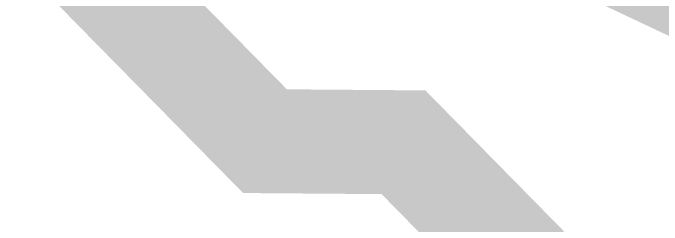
# Model space of a CAD drawing. Header units: metres. Extents: x 326467 to 340077, y 1811030 to 1824953.
# Drawn here: x 328530.69 to 328549.63, y 1812685.25 to 1812691.43 of the extents above; entities that cross this region are included whole.
import ezdxf

# ---------------------------------------------------------------- set-up
doc = ezdxf.new("R2010")
doc.units = ezdxf.units.M
doc.header["$MEASUREMENT"] = 0
for name, color, linetype in [('CRZ LINE FOR RIVER OR CREEK', 84, 'Continuous'), ('HAZARDS LINE', 1, 'Continuous'), ('NDZ-200M FROM CRZ', 30, 'Continuous')]:
    doc.layers.add(name, color=color, linetype=linetype)

# ---------------------------------------------------------------- blocks, each defined once
blk = doc.blocks.new('16')
at = {"layer": 'CRZ LINE FOR RIVER OR CREEK', "ltscale": 0.1, "const_width": 3.032, "flags": 128}
blk.add_lwpolyline([(327485.038, 1812701.881), (327519.352, 1812695.552), (327577.092, 1812724.601), (327604.789, 1812765.65), (327607.506, 1812829.965), (327664.209, 1812989.465), (327769.06, 1813097.956), (327828.018, 1813141.977), (327886.79, 1813161.741), (327934.034, 1813193.513), (327984.378, 1813226.491), (328040.995, 1813230.689), (328113.293, 1813223.644), (328192.933, 1813206.344), (328242.791, 1813176.3), (328250.328, 1813122.545), (328246.114, 1813100.34), (328261.862, 1813045.633), (328328.079, 1812982.451), (328393.859, 1812862.666), (328500.104, 1812715.848), (328586.46, 1812675.187)], dxfattribs=at)
at = {"layer": 'HAZARDS LINE', "lineweight": 18, "const_width": 3.032}
blk.add_lwpolyline([(328522.187, 1812728.246), (328522.124, 1812720.16), (328526.042, 1812703.956), (328530.053, 1812699.882), (328530.022, 1812695.839), (328534.033, 1812691.765), (328538.045, 1812687.691), (328542.087, 1812687.659), (328550.109, 1812679.511), (328554.121, 1812675.436)], dxfattribs=at)
at = {"layer": 'NDZ-200M FROM CRZ', "const_width": 3.032, "flags": 128}
blk.add_lwpolyline([(327485.038, 1812701.881), (327519.352, 1812695.552), (327577.092, 1812724.601), (327604.789, 1812765.65), (327607.506, 1812829.965), (327664.209, 1812989.465), (327769.06, 1813097.956), (327828.018, 1813141.977), (327886.79, 1813161.741), (327934.034, 1813193.513), (327984.378, 1813226.491), (328040.995, 1813230.689), (328113.293, 1813223.644), (328192.933, 1813206.344), (328242.791, 1813176.3), (328250.328, 1813122.545), (328246.114, 1813100.34), (328261.862, 1813045.633), (328328.079, 1812982.451), (328393.859, 1812862.666), (328500.104, 1812715.848), (328586.46, 1812675.187)], dxfattribs=at)

msp = doc.modelspace()

# ---------------------------------------------------------------- block references
msp.add_blockref('16', (0, 0))

doc.saveas('drawing.dxf')
